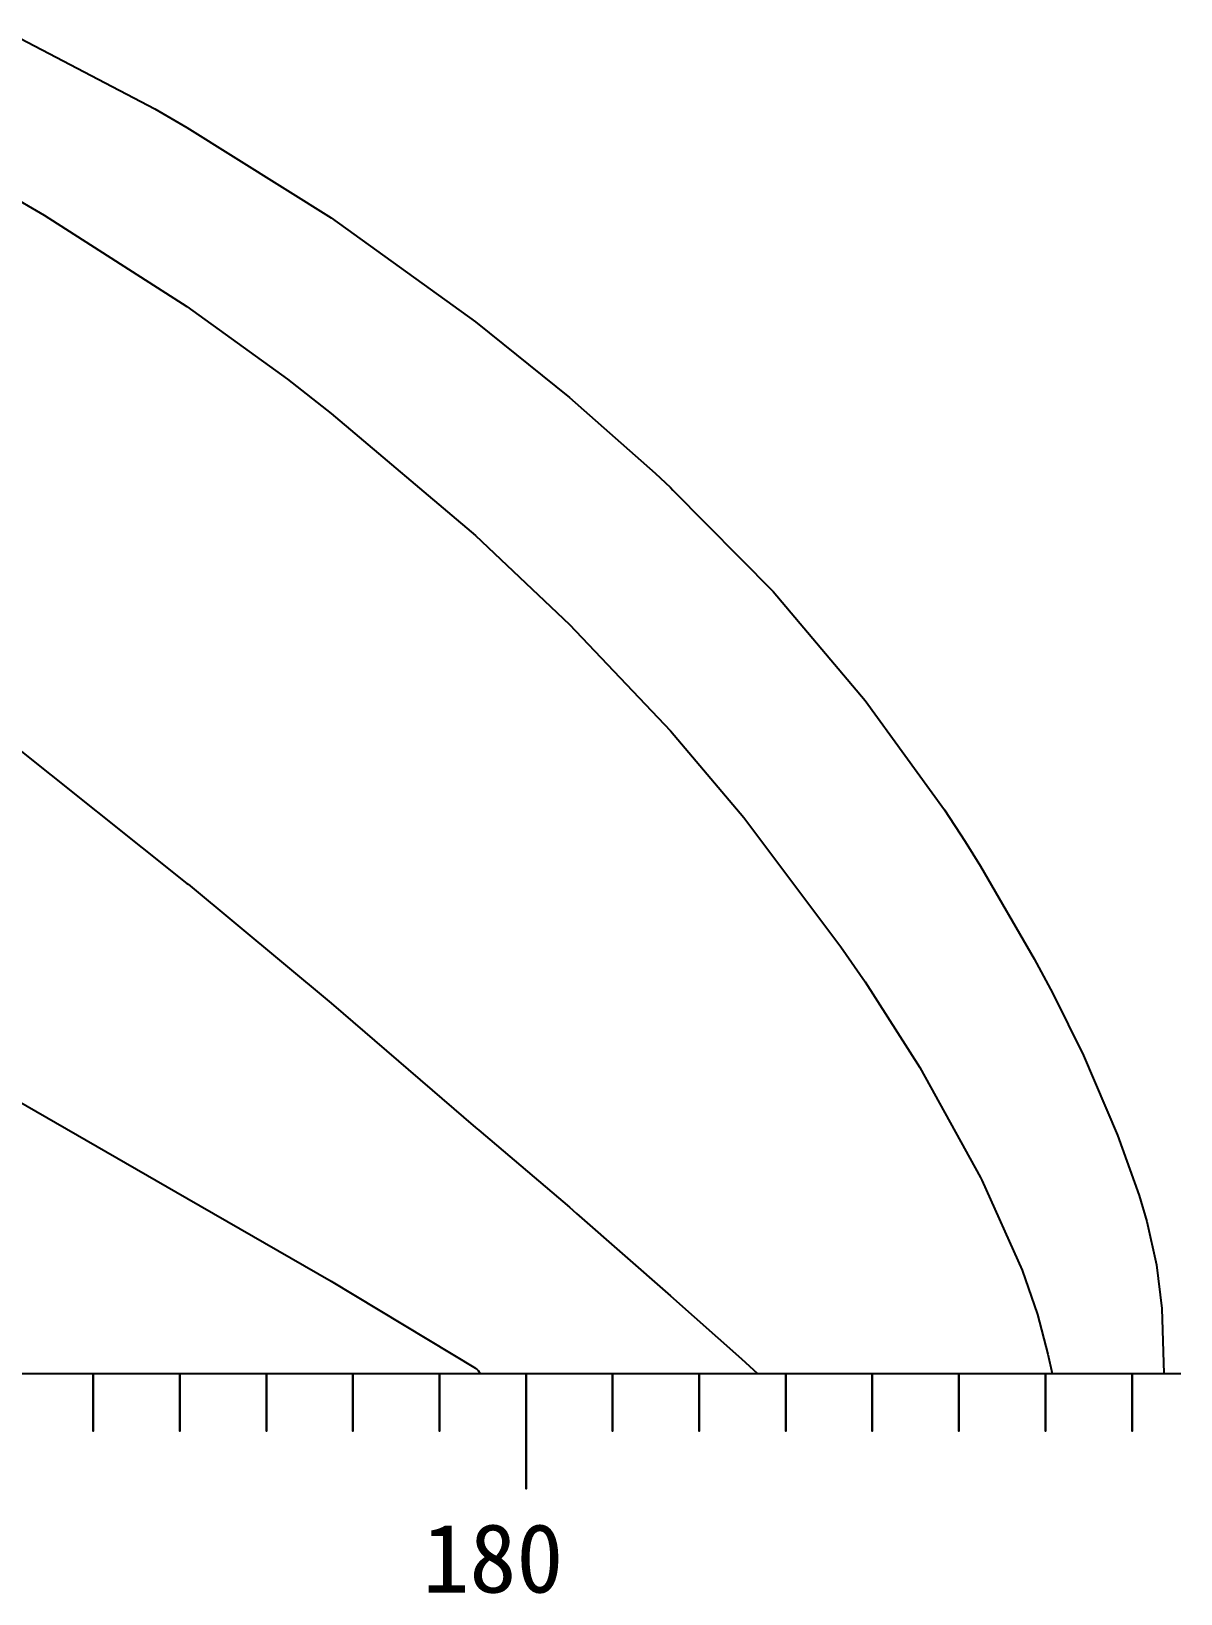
# Model space of a CAD drawing. Header units: millimetres. Extents: x -75152 to 353425, y 12138 to 222005.
# Drawn here: x 322051 to 330018, y 186859 to 197689 of the extents above; entities that cross this region are included whole.
import ezdxf

# ---------------------------------------------------------------- set-up
doc = ezdxf.new("R2010")
doc.units = ezdxf.units.MM
doc.layers.add('11', color=7, linetype='Continuous')

# ---------------------------------------------------------------- blocks, each defined once
blk = doc.blocks.new('A$C249C6E9D')
at = {"layer": '11', "color": 30, "linetype": 'Continuous'}
for points in [[(130050, 10822), (131077, 10284), (131300, 10155), (132300, 9528), (133300, 8807), (133950, 8284), (134544, 7758), (134650, 7658), (134667, 7641), (135362, 6939), (136000, 6182), (136550, 5425), (136693, 5205), (136800, 5035), (137171, 4392), (137300, 4153), (137513, 3722), (137750, 3171), (137900, 2753), (137952, 2573), (138019, 2271), (138056, 1969), (138070, 1519)], [(130050, 5912), (131300, 4915), (131307, 4909), (132300, 4084), (133300, 3224), (133323, 3204), (133950, 2671), (134000, 2628), (134650, 2057), (135143, 1619), (135253, 1519)], [(130117, 3414), (131300, 2733), (132300, 2158), (133300, 1555), (133305, 1551), (133311, 1546), (133318, 1538), (133329, 1520), (133329, 1519)], [(130050, 9698), (130311, 9546), (131300, 8914), (131997, 8409), (132300, 8172), (133300, 7327), (133950, 6709), (134650, 5972), (135160, 5371), (135832, 4476), (136000, 4232), (136379, 3640), (136800, 2877), (136809, 2859), (137089, 2234), (137194, 1927), (137267, 1652), (137296, 1519)], [(130050, 1519), (130650, 1519), (130650, 1118), (130650, 1519), (131250, 1519), (131250, 1118), (131250, 1519), (131850, 1519), (131850, 1118), (131850, 1519), (132450, 1519), (132450, 1118), (132450, 1519), (133050, 1519), (133050, 1118), (133050, 1519), (133650, 1519), (133650, 718), (133650, 1519), (134250, 1519), (134250, 1118), (134250, 1519), (134850, 1519), (134850, 1118), (134850, 1519), (135450, 1519), (135450, 1118), (135450, 1519), (136050, 1519), (136050, 1118), (136050, 1519), (136650, 1519), (136650, 1118), (136650, 1519), (137250, 1519), (137250, 1118), (137250, 1519), (137850, 1519), (137850, 1118), (137850, 1519), (138188, 1519)], [(0, 1519), (138188, 1519)]]:
    blk.add_lwpolyline(points, dxfattribs=at)
at = {"layer": '11', "color": 7}
blk.add_text('180', height=478.5, dxfattribs=at).set_placement((132932, 0))
blk = doc.blocks.new('A$C3242291E')
blk.add_blockref('A$C249C6E9D', (13606, 79998))

msp = doc.modelspace()

# ---------------------------------------------------------------- block references
msp.add_blockref('A$C3242291E', (178224.7174, 106869.6139))

doc.saveas('drawing.dxf')
